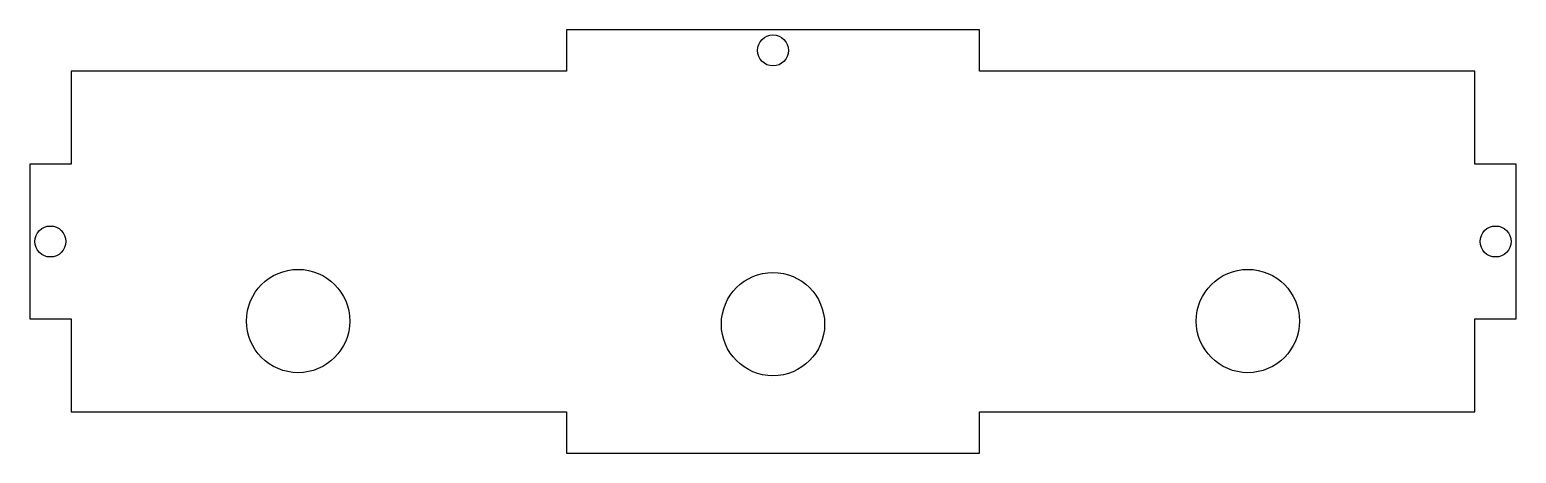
# Model space of a CAD drawing. Header units: millimetres. Extents: x -123 to 21, y 24 to 65.
import ezdxf

# ---------------------------------------------------------------- set-up
doc = ezdxf.new("R2010")
doc.units = ezdxf.units.MM
doc.layers.get('0').update_dxf_attribs({"linetype": 'CONTINUOUS'})

msp = doc.modelspace()

# ---------------------------------------------------------------- linework, layer by layer
msp.add_lwpolyline([(-70.98, 27.5), (-70.98, 23.5), (-30.98, 23.5), (-30.98, 27.5), (17.02, 27.5), (17.02, 36.5), (21.02, 36.5), (21.02, 51.5), (17.02, 51.5), (17.02, 60.5), (-30.98, 60.5), (-30.98, 64.5), (-70.98, 64.5), (-70.98, 60.5), (-118.98, 60.5), (-118.98, 51.5), (-122.98, 51.5), (-122.98, 36.5), (-118.98, 36.5), (-118.98, 27.5)], close=True)
for centre, radius in [((-50.98, 62.5), 1.5), ((-120.98, 44), 1.5), ((19.02, 44), 1.5), ((-96.98, 36.3), 5), ((-50.98, 36), 5), ((-4.98, 36.3), 5)]:
    msp.add_circle(centre, radius)

doc.saveas('drawing.dxf')
